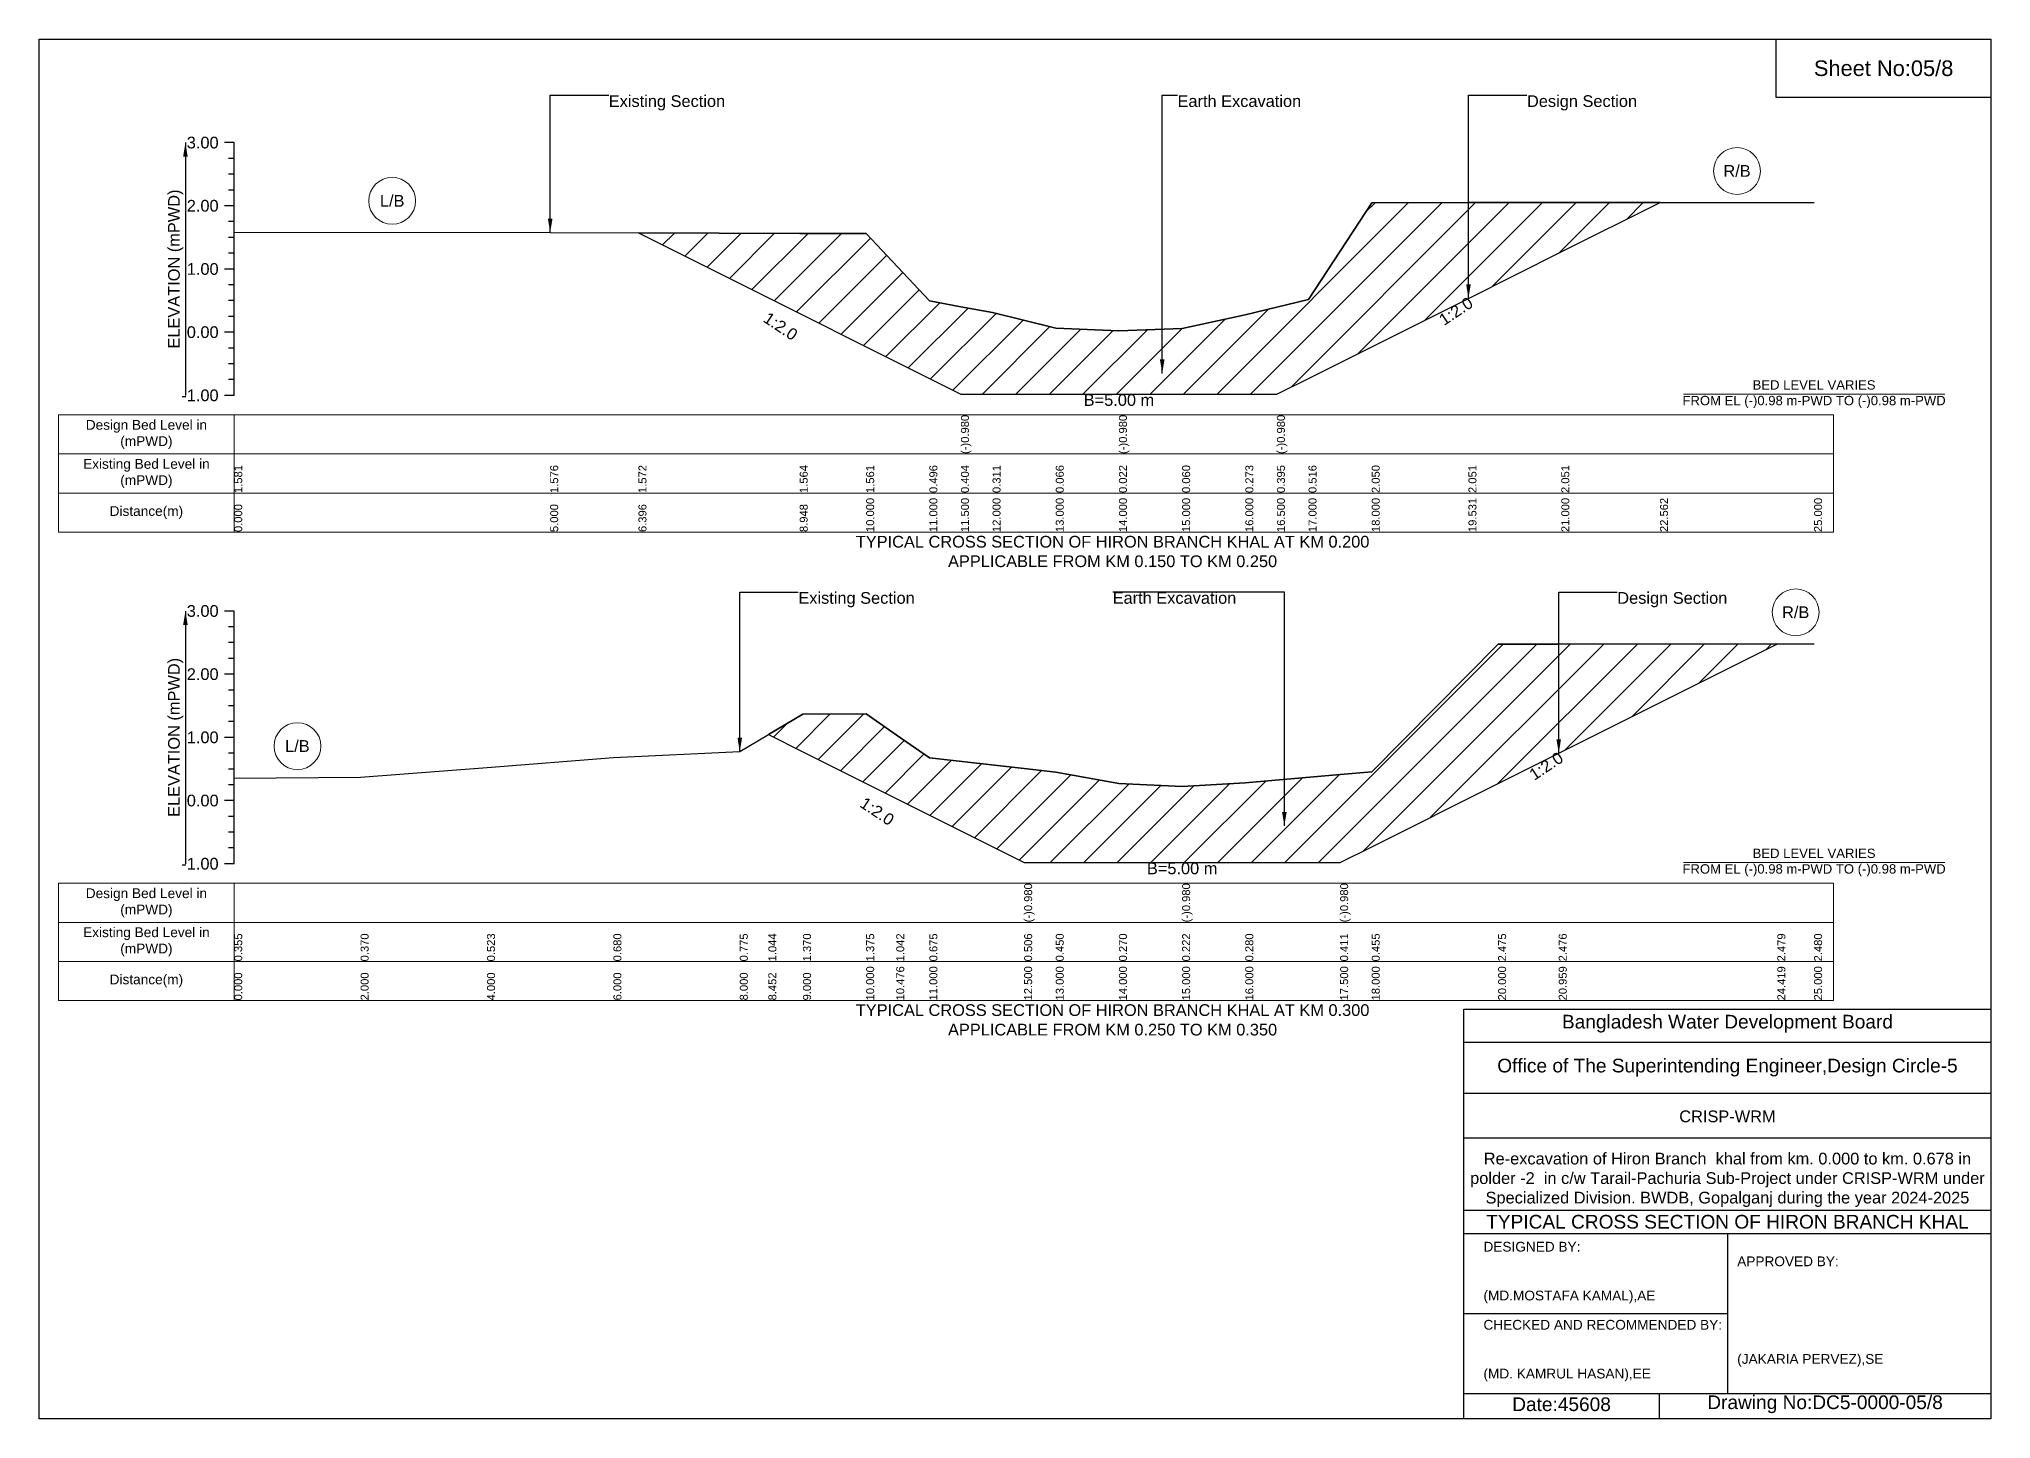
# Model space of a CAD drawing. Header units: inches. Extents: x 91000 to 178000, y -5656 to 8018.
# Drawn here: x 140000 to 148000, y -5656 to 0 of the extents above; entities that cross this region are included whole.
import ezdxf

# ---------------------------------------------------------------- set-up
doc = ezdxf.new("R2010")
doc.units = ezdxf.units.IN
doc.header["$LTSCALE"] = 7
doc.header["$MEASUREMENT"] = 0
for name, color, linetype, lineweight in [('Cross section Data Border', 7, 'Continuous', 9), ('Cross Section Labels', 7, 'Continuous', 9), ('Existing_Bed_Level for Xsection', 7, 'Continuous', 25)]:
    doc.layers.add(name, color=color, linetype=linetype, lineweight=lineweight)
doc.styles.get("Standard").update_dxf_attribs({"font": 'arial.ttf'})
doc.dimstyles.get("Standard").update_dxf_attribs({"dimtxt": 0.18, "dimasz": 0.18, "dimexe": 0.18, "dimexo": 0.0625, "dimgap": 0.09, "dimtad": 0, "dimtih": 1, "dimtoh": 1, "dimdec": 4, "dimzin": 0, "dimdsep": 46, "dimtxsty": 'Standard', "dimcen": 0.09, "dimadec": 0, "dimazin": 0, "dimtfac": 1, "dimtdec": 4, "dimtofl": 0, "dimtmove": 0, "dimatfit": 3, "dimfxl": 1, "dimtolj": 1, "dimtzin": 0, "dimarcsym": 0})

msp = doc.modelspace()

# ---------------------------------------------------------------- hatches: boundary and pattern name
at = {"layer": 'Existing_Bed_Level for Xsection'}
h = msp.add_hatch(dxfattribs=at)
h.set_pattern_fill('ANSI31', color=256, scale=777, style=0)
h.paths.add_polyline_path([(142456.7, -794.6), (143117.6, -1125.1), (143390, -1261.3), (143649, -1390.8), (143778.5, -1455.5), (143908, -1455.5), (144167, -1455.5), (144426, -1455.5), (144685, -1455.5), (144944, -1455.5), (145073.5, -1455.5), (145203, -1390.8), (145462, -1261.3), (145858.5, -1063), (146239, -872.8), (146643.6, -670.5), (146239, -670.5), (145858.5, -670.6), (145462, -670.7), (145203, -1068.1), (145073.5, -1099.5), (144944, -1131), (144685, -1186.2), (144426, -1196), (144167, -1184.6), (143908, -1121.1), (143778.5, -1097.2), (143649, -1073.2), (143390, -797.4), (143117.6, -796.6)])
h = msp.add_hatch(dxfattribs=at)
h.set_pattern_fill('ANSI31', color=256, scale=777, style=0)
h.paths.add_polyline_path([(142989.1, -2851.1), (143131, -2922.1), (143390, -3051.6), (143513.3, -3113.2), (143649, -3181.1), (144037.5, -3375.3), (144167, -3375.3), (144426, -3375.3), (144685, -3375.3), (144944, -3375.3), (145332.5, -3375.3), (145462, -3310.6), (145980, -3051.6), (146228.5, -2927.3), (147124.5, -2479.3), (146228.5, -2480.2), (145980, -2480.5), (145462, -3003.7), (145332.5, -3015), (144944, -3049), (144685, -3064), (144426, -3051.6), (144167, -3004.9), (144037.5, -2990.4), (143649, -2946.7), (143513.3, -2851.7), (143390, -2765.4), (143131, -2766.7)])

# ---------------------------------------------------------------- linework, layer by layer
for points in [[(140000, 0), (148000, 0), (148000, -5656), (140000, -5656)], [(147120, 0), (148000, 0), (148000, -240), (147120, -240)]]:
    msp.add_lwpolyline(points, close=True)
for points in [[(145840, -5656), (145840, -3976), (148000, -3976)], [(145840, -4112), (148000, -4112)], [(145840, -4320), (148000, -4320)], [(145840, -4504), (148000, -4504)], [(145840, -4800), (148000, -4800)], [(145840, -4896), (148000, -4896)], [(146920, -4896), (146920, -5552)], [(145840, -5224), (146920, -5224)], [(145840, -5552), (148000, -5552)], [(146640, -5552), (146640, -5656)]]:
    msp.add_lwpolyline(points)
at = {"layer": 'Cross section Data Border'}
for points in [[(140080, -1540.7), (147355, -1540.7), (147355, -2020.7), (140080, -2020.7)], [(140080, -3460.5), (147355, -3460.5), (147355, -3940.5), (140080, -3940.5)]]:
    msp.add_lwpolyline(points, close=True, dxfattribs=at)
for points in [[(140800, -1540.7), (140800, -2020.7)], [(140080, -1700.7), (147355, -1700.7)], [(140080, -1860.7), (147355, -1860.7)], [(140800, -3460.5), (140800, -3940.5)], [(140080, -3620.5), (147355, -3620.5)], [(140080, -3780.5), (147355, -3780.5)]]:
    msp.add_lwpolyline(points, dxfattribs=at)
at = {"layer": 'Cross Section Labels'}
for points in [[(146739.2, -1455.5), (147810.8, -1455.5)], [(146739.2, -3375.3), (147810.8, -3375.3)]]:
    msp.add_lwpolyline(points, dxfattribs=at)
for centre in [(146959.3, -541), (141447.5, -663.4), (147199.7, -2349.8), (141059, -2898.1)]:
    msp.add_circle(centre, 96, dxfattribs=at)
at = {"layer": 'Existing_Bed_Level for Xsection'}
for points in [[(140800, -424.7), (140760, -424.7)], [(140800, -1460.7), (140800, -1201.7), (140800, -942.7), (140800, -683.7), (140800, -424.7)], [(140800, -489.4), (140776, -489.4)], [(140800, -554.2), (140776, -554.2)], [(140800, -618.9), (140776, -618.9)], [(140800, -683.7), (140760, -683.7)], [(140800, -792.2), (142095, -793.5), (142456.7, -794.6), (143117.6, -796.6), (143390, -797.4), (143649, -1073.2), (143778.5, -1097.2), (143778.5, -1097.2), (143908, -1121.1), (144167, -1184.6), (144426, -1196), (144426, -1196), (144685, -1186.2), (144944, -1131), (145073.5, -1099.5), (145073.5, -1099.5), (145203, -1068.1), (145462, -670.7), (145858.5, -670.6), (146239, -670.5), (146643.6, -670.5), (147275, -670.5)], [(140800, -748.4), (140776, -748.4)], [(140800, -813.2), (140776, -813.2)], [(140800, -877.9), (140776, -877.9)], [(140800, -942.7), (140760, -942.7)], [(140800, -1007.4), (140776, -1007.4)], [(140800, -1072.2), (140776, -1072.2)], [(140800, -1136.9), (140776, -1136.9)], [(140800, -1201.7), (140760, -1201.7)], [(140800, -1266.4), (140776, -1266.4)], [(140800, -1331.2), (140776, -1331.2)], [(140800, -1395.9), (140776, -1395.9)], [(140800, -1460.7), (140760, -1460.7)], [(140800, -2344.5), (140760, -2344.5)], [(140800, -3380.5), (140800, -3121.5), (140800, -2862.5), (140800, -2603.5), (140800, -2344.5)], [(140800, -2409.2), (140776, -2409.2)], [(140800, -2474), (140776, -2474)], [(140800, -3029.6), (141318, -3025.7), (141836, -2986), (142354, -2945.4), (142872, -2920.8), (142989.1, -2851.1), (143131, -2766.7), (143390, -2765.4), (143513.3, -2851.7), (143649, -2946.7), (144037.5, -2990.4), (144037.5, -2990.4), (144167, -3004.9), (144426, -3051.6), (144685, -3064), (144685, -3064), (144944, -3049), (145332.5, -3015), (145332.5, -3015), (145462, -3003.7), (145980, -2480.5), (146228.5, -2480.2), (147124.5, -2479.3), (147275, -2479.2)], [(140800, -2538.7), (140776, -2538.7)], [(140800, -2603.5), (140760, -2603.5)], [(140800, -2668.2), (140776, -2668.2)], [(140800, -2733), (140776, -2733)], [(140800, -2797.7), (140776, -2797.7)], [(140800, -2862.5), (140760, -2862.5)], [(140800, -2927.2), (140776, -2927.2)], [(140800, -2992), (140776, -2992)], [(140800, -3056.7), (140776, -3056.7)], [(140800, -3121.5), (140760, -3121.5)], [(140800, -3186.2), (140776, -3186.2)], [(140800, -3251), (140776, -3251)], [(140800, -3315.7), (140776, -3315.7)], [(140800, -3380.5), (140760, -3380.5)]]:
    msp.add_lwpolyline(points, dxfattribs=at)
for points in [[(142456.7, -794.6), (143117.6, -1125.1), (143390, -1261.3), (143649, -1390.8), (143778.5, -1455.5), (143778.5, -1455.5), (143908, -1455.5), (144167, -1455.5), (144426, -1455.5), (144426, -1455.5), (144685, -1455.5), (144944, -1455.5), (145073.5, -1455.5), (145073.5, -1455.5), (145203, -1390.8), (145462, -1261.3), (145858.5, -1063), (146239, -872.8), (146643.6, -670.5), (146239, -670.5), (145858.5, -670.6), (145462, -670.7), (145203, -1068.1), (145073.5, -1099.5), (145073.5, -1099.5), (144944, -1131), (144685, -1186.2), (144426, -1196), (144426, -1196), (144167, -1184.6), (143908, -1121.1), (143778.5, -1097.2), (143778.5, -1097.2), (143649, -1073.2), (143390, -797.4), (143117.6, -796.6)], [(142989.1, -2851.1), (142989.1, -2851.1), (143131, -2922.1), (143390, -3051.6), (143513.3, -3113.2), (143649, -3181.1), (144037.5, -3375.3), (144037.5, -3375.3), (144167, -3375.3), (144426, -3375.3), (144685, -3375.3), (144685, -3375.3), (144944, -3375.3), (145332.5, -3375.3), (145332.5, -3375.3), (145462, -3310.6), (145980, -3051.6), (146228.5, -2927.3), (147124.5, -2479.3), (147124.5, -2479.3), (147124.5, -2479.3), (146228.5, -2480.2), (145980, -2480.5), (145462, -3003.7), (145332.5, -3015), (145332.5, -3015), (144944, -3049), (144685, -3064), (144685, -3064), (144426, -3051.6), (144167, -3004.9), (144037.5, -2990.4), (144037.5, -2990.4), (143649, -2946.7), (143513.3, -2851.7), (143390, -2765.4), (143131, -2766.7), (142989.1, -2851.1)]]:
    msp.add_lwpolyline(points, close=True, dxfattribs=at)

# ---------------------------------------------------------------- texts
at = {"attachment_point": 5}
for s, insert, char_height in [('Sheet No:05/8', (147560, -120), 64), ('Bangladesh Water Development Board', (146920, -4036), 56), ('Office of The Superintending Engineer,Design Circle-5', (146920, -4216), 56)]:
    msp.add_mtext(s, dxfattribs=dict(at, insert=insert, char_height=char_height))
for s, insert, char_height, width, attachment_point in [('CRISP-WRM', (146920, -4416), 48, 2240, 5), ('Re-excavation of Hiron Branch  khal from km. 0.000 to km. 0.678 in polder -2  in c/w Tarail-Pachuria Sub-Project under CRISP-WRM under Specialized Division. BWDB, Gopalganj during the year 2024-2025', (146920, -4676), 48, 2160, 5), ('TYPICAL CROSS SECTION OF HIRON BRANCH KHAL', (146920, -4848), 56, 2240, 5), ('DESIGNED BY:^J^J^J(MD.MOSTAFA KAMAL),AE', (145920, -5056), 40, 1120, 4), ('APPROVED BY:^J^J^J^J^J^J(JAKARIA PERVEZ),SE', (146960, -5216), 40, 1120, 4), ('CHECKED AND RECOMMENDED BY:^J^J^J(MD. KAMRUL HASAN),EE', (145920, -5376), 40, 1120, 4), ('Date:45608', (146240, -5596), 56, 1120, 5), ('Drawing No:DC5-0000-05/8', (147320, -5596), 56, 1760, 5)]:
    msp.add_mtext(s, dxfattribs=dict(insert=insert, char_height=char_height, width=width, attachment_point=attachment_point))
at = {"layer": 'Cross section Data Border', "char_height": 40, "width": 640, "attachment_point": 5}
for s, insert in [('Design Bed Level in (mPWD)', (140440, -1620.7)), ('Existing Bed Level in (mPWD)', (140440, -1780.7)), ('Distance(m)', (140440, -1940.7)), ('Design Bed Level in (mPWD)', (140440, -3540.5)), ('Existing Bed Level in (mPWD)', (140440, -3700.5)), ('Distance(m)', (140440, -3860.5))]:
    msp.add_mtext(s, dxfattribs=dict(at, insert=insert))
at = {"layer": 'Cross Section Labels'}
for s, insert, char_height, attachment_point in [('Existing Section', (142335, -230.4), 48, 1), ('Earth Excavation', (144666, -230.4), 48, 1), ('Design Section', (146098.5, -230.4), 48, 1), ('R/B', (146959.3, -541), 48, 5), ('L/B', (141447.5, -663.4), 48, 5), ('BED LEVEL VARIES ^JFROM EL (-)0.98 m-PWD TO (-)0.98 m-PWD', (147275, -1455.5), 38.4, 5), ('B=5.00 m', (144426, -1455.5), 48, 2), ('TYPICAL CROSS SECTION OF HIRON BRANCH KHAL AT KM 0.200^JAPPLICABLE FROM KM 0.150 TO KM 0.250', (144400, -2100.7), 48, 5), ('Existing Section', (143112, -2266.8), 48, 1), ('Earth Excavation', (144400.2, -2266.8), 48, 1), ('Design Section', (146468.5, -2266.8), 48, 1), ('R/B', (147199.7, -2349.8), 48, 5), ('L/B', (141059, -2898.1), 48, 5), ('BED LEVEL VARIES ^JFROM EL (-)0.98 m-PWD TO (-)0.98 m-PWD', (147275, -3375.3), 38.4, 5), ('B=5.00 m', (144685, -3375.3), 48, 2), ('TYPICAL CROSS SECTION OF HIRON BRANCH KHAL AT KM 0.300^JAPPLICABLE FROM KM 0.250 TO KM 0.350', (144400, -4020.5), 48, 5)]:
    msp.add_mtext(s, dxfattribs=dict(at, insert=insert, char_height=char_height, attachment_point=attachment_point))
at = {"layer": 'Cross Section Labels', "char_height": 48, "attachment_point": 2}
for insert, rotation in [((145793.8, -1095.4), 33.69007), ((143052.8, -1157.4), 326.30993), ((146163.7, -2959.7), 33.69007), ((143448.5, -3145.6), 326.30993)]:
    msp.add_mtext('1:2.0', dxfattribs=dict(at, insert=insert, rotation=rotation))
at = {"layer": 'Existing_Bed_Level for Xsection', "char_height": 48, "attachment_point": 6}
for s, insert in [('3.00', (140736, -424.7)), ('2.00', (140736, -683.7)), ('1.00', (140736, -942.7)), ('0.00', (140736, -1201.7)), ('-1.00', (140736, -1460.7)), ('3.00', (140736, -2344.5)), ('2.00', (140736, -2603.5)), ('1.00', (140736, -2862.5)), ('0.00', (140736, -3121.5)), ('-1.00', (140736, -3380.5))]:
    msp.add_mtext(s, dxfattribs=dict(at, insert=insert))
at = {"layer": 'Existing_Bed_Level for Xsection', "rotation": 90}
for s, insert, char_height, attachment_point in [('ELEVATION (mPWD)', (140560, -942.7), 48, 5), ('(-)0.980', (143778.5, -1700.7), 32.8, 1), ('(-)0.980', (144426, -1700.7), 32.8, 1), ('(-)0.980', (145073.5, -1700.7), 32.8, 1), ('1.581', (140800, -1860.7), 32.8, 1), ('1.576', (142095, -1860.7), 32.8, 1), ('1.572', (142456.7, -1860.7), 32.8, 1), ('1.564', (143117.6, -1860.7), 32.8, 1), ('1.561', (143390, -1860.7), 32.8, 1), ('0.496', (143649, -1860.7), 32.8, 1), ('0.404', (143778.5, -1860.7), 32.8, 1), ('0.311', (143908, -1860.7), 32.8, 1), ('0.066', (144167, -1860.7), 32.8, 1), ('0.022', (144426, -1860.7), 32.8, 1), ('0.060', (144685, -1860.7), 32.8, 1), ('0.273', (144944, -1860.7), 32.8, 1), ('0.395', (145073.5, -1860.7), 32.8, 1), ('0.516', (145203, -1860.7), 32.8, 1), ('2.050', (145462, -1860.7), 32.8, 1), ('2.051', (145858.5, -1860.7), 32.8, 1), ('2.051', (146239, -1860.7), 32.8, 1), ('0.000', (140800, -2020.7), 32.8, 1), ('5.000', (142095, -2020.7), 32.8, 1), ('6.396', (142456.7, -2020.7), 32.8, 1), ('8.948', (143117.6, -2020.7), 32.8, 1), ('10.000', (143390, -2020.7), 32.8, 1), ('11.000', (143649, -2020.7), 32.8, 1), ('11.500', (143778.5, -2020.7), 32.8, 1), ('12.000', (143908, -2020.7), 32.8, 1), ('13.000', (144167, -2020.7), 32.8, 1), ('14.000', (144426, -2020.7), 32.8, 1), ('15.000', (144685, -2020.7), 32.8, 1), ('16.000', (144944, -2020.7), 32.8, 1), ('16.500', (145073.5, -2020.7), 32.8, 1), ('17.000', (145203, -2020.7), 32.8, 1), ('18.000', (145462, -2020.7), 32.8, 1), ('19.531', (145858.5, -2020.7), 32.8, 1), ('21.000', (146239, -2020.7), 32.8, 1), ('22.562', (146643.6, -2020.7), 32.8, 1), ('25.000', (147275, -2020.7), 32.8, 1), ('ELEVATION (mPWD)', (140560, -2862.5), 48, 5), ('(-)0.980', (144037.5, -3620.5), 32.8, 1), ('(-)0.980', (144685, -3620.5), 32.8, 1), ('(-)0.980', (145332.5, -3620.5), 32.8, 1), ('0.355', (140800, -3780.5), 32.8, 1), ('0.370', (141318, -3780.5), 32.8, 1), ('0.523', (141836, -3780.5), 32.8, 1), ('0.680', (142354, -3780.5), 32.8, 1), ('0.775', (142872, -3780.5), 32.8, 1), ('1.044', (142989.1, -3780.5), 32.8, 1), ('1.370', (143131, -3780.5), 32.8, 1), ('1.375', (143390, -3780.5), 32.8, 1), ('1.042', (143513.3, -3780.5), 32.8, 1), ('0.675', (143649, -3780.5), 32.8, 1), ('0.506', (144037.5, -3780.5), 32.8, 1), ('0.450', (144167, -3780.5), 32.8, 1), ('0.270', (144426, -3780.5), 32.8, 1), ('0.222', (144685, -3780.5), 32.8, 1), ('0.280', (144944, -3780.5), 32.8, 1), ('0.411', (145332.5, -3780.5), 32.8, 1), ('0.455', (145462, -3780.5), 32.8, 1), ('2.475', (145980, -3780.5), 32.8, 1), ('2.476', (146228.5, -3780.5), 32.8, 1), ('2.479', (147124.5, -3780.5), 32.8, 1), ('2.480', (147275, -3780.5), 32.8, 1), ('0.000', (140800, -3940.5), 32.8, 1), ('2.000', (141318, -3940.5), 32.8, 1), ('4.000', (141836, -3940.5), 32.8, 1), ('6.000', (142354, -3940.5), 32.8, 1), ('8.000', (142872, -3940.5), 32.8, 1), ('8.452', (142989.1, -3940.5), 32.8, 1), ('9.000', (143131, -3940.5), 32.8, 1), ('10.000', (143390, -3940.5), 32.8, 1), ('10.476', (143513.3, -3940.5), 32.8, 1), ('11.000', (143649, -3940.5), 32.8, 1), ('12.500', (144037.5, -3940.5), 32.8, 1), ('13.000', (144167, -3940.5), 32.8, 1), ('14.000', (144426, -3940.5), 32.8, 1), ('15.000', (144685, -3940.5), 32.8, 1), ('16.000', (144944, -3940.5), 32.8, 1), ('17.500', (145332.5, -3940.5), 32.8, 1), ('18.000', (145462, -3940.5), 32.8, 1), ('20.000', (145980, -3940.5), 32.8, 1), ('20.959', (146228.5, -3940.5), 32.8, 1), ('24.419', (147124.5, -3940.5), 32.8, 1), ('25.000', (147275, -3940.5), 32.8, 1)]:
    msp.add_mtext(s, dxfattribs=dict(at, insert=insert, char_height=char_height, attachment_point=attachment_point))

# ---------------------------------------------------------------- leaders
at = {"layer": 'Cross Section Labels', "annotation_type": 0, "has_hookline": 1}
for points, hookline_direction, text_width in [([(142095, -793.5), (142095, -230.4), (142334.9, -230.4)], 0, 467.2), ([(144603.4, -1371.1), (144603.4, -230.4), (144665.9, -230.4)], 0, 497), ([(145858.5, -1063), (145858.5, -230.4), (146098.4, -230.4)], 0, 441.2), ([(142872, -2920.8), (142872, -2266.8), (143111.9, -2266.8)], 0, 467.2), ([(145104, -3225.3), (145104, -2266.8), (144400.3, -2266.8)], 1, 497), ([(146228.5, -2927.3), (146228.5, -2266.8), (146468.4, -2266.8)], 0, 441.2)]:
    msp.add_leader(points, dimstyle='Standard', override={"dimasz": 57.6}, dxfattribs=dict(at, hookline_direction=hookline_direction, text_width=text_width))
at = {"layer": 'Existing_Bed_Level for Xsection'}
for points in [[(140600, -424.7), (140600, -1460.7)], [(140600, -2344.5), (140600, -3380.5)]]:
    msp.add_leader(points, dimstyle='Standard', override={"dimasz": 57.6}, dxfattribs=at)

doc.saveas('drawing.dxf')
